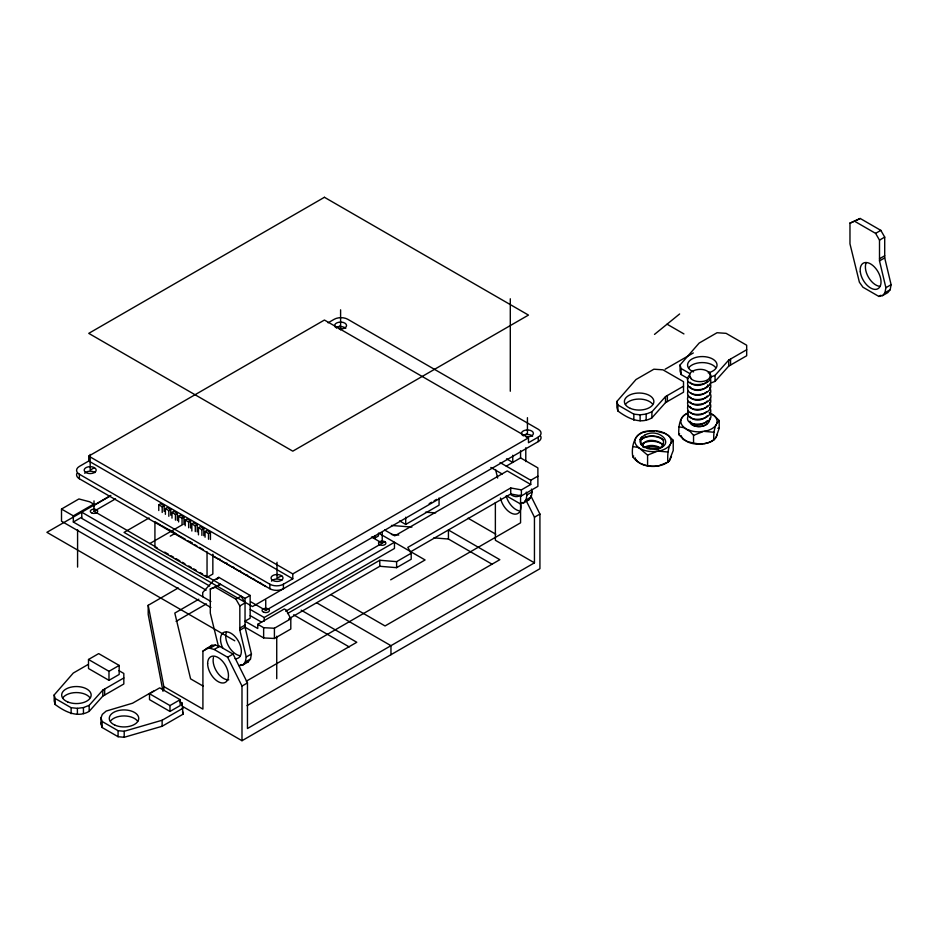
<?xml version="1.0" encoding="UTF-8"?>
<svg xmlns="http://www.w3.org/2000/svg" width="938" height="938" viewBox="0 0 938 938"><rect width="100%" height="100%" fill="white"/><g stroke="black" fill="none" stroke-linecap="round" stroke-linejoin="round"><path stroke-width="1.41" d="M88.031 664.526L73.281 673.05L54.181 694.952L54.181 700.967L55.166 704.497C64.874 711.731 77.491 718.262 89.169 711.367L102.805 696.113L123.828 683.99L123.828 673.461L118.985 670.67M55.166 704.497L55.166 698.482L54.181 694.952M71.124 713.712L71.124 707.698L55.166 698.482M77.397 714.369L77.397 708.354L83.447 707.58L89.169 705.353L102.805 690.098L123.828 677.963M83.447 713.595L83.447 707.58M89.169 711.367L89.169 705.353M179.568 701.542L181.995 702.937L183.051 714.193L162.133 726.258L124.203 737.28L118.082 736.717L102.125 727.501L100.987 723.878L100.987 717.863L102.324 714.381L106.193 711.063L132.598 703.195L153.609 691.06M102.125 727.501L102.125 721.486L100.987 717.863M102.805 696.113L102.805 690.098M104.657 695.046L104.657 689.031M118.082 736.717L118.082 730.702L102.125 721.486M124.203 737.28L124.203 731.265L162.133 720.243L183.051 708.178M149.505 693.733L149.505 699.631L169.977 711.45L180.166 705.575L180.166 699.678L159.695 687.859L149.505 693.733L169.977 705.564L180.166 699.678M162.133 726.258L162.133 720.243M169.977 711.45L169.977 705.564M181.995 705.353L181.995 702.937M616.899 401.441L616.899 407.455L617.884 410.985C627.592 418.219 640.208 424.75 651.887 417.856L665.523 402.601L683.521 392.213L683.521 381.696L662.943 369.818L653.88 369.209L635.999 379.527L616.899 401.441L617.884 404.97L617.884 410.985M633.842 420.201L633.842 414.174L617.884 404.97M640.115 420.857L640.115 414.831L646.165 414.068L651.887 411.829L665.523 396.586L683.521 386.198M646.165 420.083L646.165 414.068M651.887 417.856L651.887 411.829M665.523 402.601L665.523 396.586M667.375 401.534L667.375 395.519M710.476 383.173L715.061 381.379L728.697 366.137L746.683 355.748L746.683 345.231L726.106 333.342L717.042 332.732L699.162 343.062L680.073 364.964L680.073 370.979L681.058 374.52L688.422 378.764M681.058 374.52L681.058 368.505L680.073 364.964M715.061 381.379L715.061 375.364L728.697 360.11L746.683 349.733M728.697 366.137L728.697 360.11M730.55 365.07L730.55 359.043M849.969 223.197L849.969 243.845L859.384 282.209L862.948 287.227L878.894 296.443L882.599 295.611L887.817 292.609L890.174 289.701L891.1 284.695L884.71 257.891L884.71 237.115L880.817 230.361L860.24 218.484L849.969 223.197L860.24 218.484M640.079 439.523C638.848 447.426 649.717 449.56 655.744 448.634L656.025 449.243C677.377 444.917 658.652 426.825 644.746 435.173M644.64 431.926L651.91 430.706A18.127 10.47 0 0 1 663.002 432.418L668.442 435.56L673.226 440.309L673.226 450.533L669.157 460.98M710.148 413.154L714.334 415.757L719.188 420.552L719.188 428.314L717.054 434.364C715.764 441.915 706.396 443.58 700.053 444.178A18.127 10.47 0 0 1 688.961 442.466L683.521 439.312L678.737 434.564C678.631 427.529 679.018 416.413 687.226 413.529M241.312 664.55L239.225 665.745L242.93 664.925L245.287 662.017L246.225 657.022L239.835 630.207L239.835 605.948L235.93 599.194L215.353 587.305L210.3 589.005L210.3 613.159L218.671 647.255M242.93 664.925L248.148 661.911L250.505 659.015L251.431 654.009L245.041 627.194L245.041 598.385L250.153 595.442L250.153 618.236L245.041 621.179L257.762 628.519L257.762 624.309L284.355 608.961L286.242 610.052L290.803 618.799L290.803 629.023L274.412 638.485L263.637 637.934L245.041 627.194L239.835 630.207M506.473 495.874L519.969 503.659L523.674 502.838L526.03 499.942L526.957 494.936L526.288 492.11M523.674 502.838L528.88 499.825L531.236 496.929L532.174 491.922L531.494 489.108M882.599 295.611L884.956 292.715L885.894 287.708L879.504 260.893L879.504 240.128L875.6 233.374L855.022 221.485M688.832 430.683L683.521 427.587L678.737 426.813M649.014 430.941L654.665 431.011M647.607 431.152C634.651 431.715 630.981 446.265 632.775 456.794C639.059 465.658 651.148 467.71 661.102 465.318A18.127 10.47 0 0 0 669.228 460.628L669.533 460.452M702.949 443.932L699.971 444.084M658.394 465.94L667.809 462.211C667.493 455.036 667.575 445.749 673.226 440.309M713.771 439.981C713.455 433.508 714.158 425.348 719.188 420.552M709.667 418.149C710.945 427.716 691.412 429.581 689.934 421.197L689.618 422.077M670.705 443.463L671.104 441.786A18.127 10.47 0 0 0 668.126 435.373L666.343 434.06M716.667 423.706L717.054 422.018A18.127 10.47 0 0 0 714.088 415.616L712.294 414.303M635.296 438.867L634.909 440.52A18.127 10.47 0 0 0 637.875 446.922L647.583 455.118L647.583 465.342M681.258 419.098L680.859 420.763A18.127 10.47 0 0 0 683.837 427.165L685.619 428.502M707.662 385.448L707.92 384.709M670.705 458.248L671.467 456.29M100.987 723.878L101.879 721.557M716.667 436.018L717.054 434.364M700.076 444.084L693.545 443.111L693.545 435.361L688.961 430.12A18.127 10.47 0 0 0 700.053 431.843L707.064 430.753A18.127 10.47 0 0 0 715.178 426.063L716.292 424.515M640.091 439.453L641.029 437.905M637.559 447.344L632.775 446.57M635.671 438.046L636.785 436.475A18.127 10.47 0 0 1 644.898 431.785L644.734 431.902M681.633 418.289L682.735 416.718A18.127 10.47 0 0 1 688.363 412.896M670.33 459.057L669.556 460.417M716.28 436.838L715.178 438.409A18.127 10.47 0 0 1 707.064 443.088L704.356 443.721M654.466 448.774L655.744 448.634M670.33 444.272L669.228 445.831A18.127 10.47 0 0 1 661.102 450.51L654.091 451.6A18.127 10.47 0 0 1 642.999 449.888L640.701 448.868M687.871 381.309C684.259 394.101 714.979 391.58 710.336 378.659M687.871 386.245C684.259 399.037 714.979 396.516 710.336 383.595M687.871 391.181C684.095 404.559 716.995 400.854 709.726 387.629M687.871 401.054C684.259 413.834 714.979 411.313 710.336 398.404M687.871 405.99C684.095 419.356 716.995 415.663 709.726 402.437M687.871 410.926C684.095 424.293 716.995 420.599 709.726 407.362M706.76 381.918L707.275 381.227M707.275 386.163C703.465 391.017 693.393 392.389 689.934 386.655M707.275 396.035C703.43 400.831 694.226 402.027 690.11 397.067M707.275 400.972C703.43 405.767 694.226 406.963 690.11 402.003M707.275 405.908L706.126 407.233M707.275 415.769C703.43 420.564 694.226 421.76 690.11 416.812M707.275 420.705C703.43 425.5 694.226 426.696 690.11 421.748M669.099 461.039L667.809 462.211M216.983 579.391L218.812 577.351L250.153 595.442M641.076 437.835L641.733 437.143M706.76 391.779C702.632 395.789 694.8 396.727 690.427 392.67M706.76 411.524C702.632 415.534 694.8 416.472 690.427 412.403M688.562 395.437C680.918 409.179 718.098 406.248 709.726 392.565M688.562 415.171C680.918 428.924 718.098 425.981 709.726 412.298M633.713 456.056L632.775 456.794M679.663 433.825L678.737 434.564M641.791 437.085L644.652 435.22M654.501 334.397L679.616 313.972M706.126 382.552C701.788 385.928 693.862 386.925 690.11 382.27M178.243 587.95L148.192 605.303L163.822 686.546L202.913 709.116L202.913 651.124L211.859 645.285L215.365 645.11L219.633 646.317L233.081 654.079L247.468 682.899L247.468 728.521L534.449 562.835L534.449 517.213L525.948 500.189M208.377 647.959L211.859 645.285M689.407 375.071C679.159 387.371 712.47 388.015 710.992 375.634C708.249 367.977 696.641 367.907 690.849 372.257C683.603 384.662 716.655 384.932 708.964 371.976M641.486 439.265C647.97 434.88 657.374 435.525 663.635 440.039M644.043 447.59C648.897 444.424 655.662 444.964 660.481 447.93C675.595 431.632 628.519 432.899 644.066 446.758M705.376 407.819C700.979 410.586 692.819 411.606 689.934 406.389M210.874 607.472L61.509 521.235L61.509 509.053L78.909 498.957L89.638 501.783L93.683 504.116L93.683 506.579M94.644 505.043L109.652 496.331M528.469 437.835L292.785 573.904L292.785 578.805L88.747 461.004L88.747 456.103L324.431 320.034L528.469 437.835L528.469 442.736L538.26 437.085A9.579 5.534 0 0 0 538.26 429.264L347.764 319.283A9.579 5.534 0 0 0 334.221 319.283L328.101 322.813M88.747 461.004L79.367 466.421A9.579 5.534 0 0 0 79.367 474.241L79.367 478.755L269.851 588.736A9.579 5.534 0 0 0 283.405 588.736L283.405 584.222L292.785 578.805M94.363 467.699L90.177 470.114L90.177 454.402M336.379 327.972L340.6 325.533M61.509 509.053L73.328 515.865L93.683 504.116M110.86 495.405L46.9 532.327L234.781 640.795M73.328 515.865L73.328 522.032L81.712 517.201M94.011 500.88L94.011 511.292L115.538 498.864M158.768 510.495L158.768 504.796L160.691 503.683L164.138 505.664L164.138 511.374M158.768 504.796L162.204 506.778L164.138 505.664M149.072 517.952L124.039 532.409L252.51 606.569L538.26 441.599A9.579 5.534 0 0 0 540.734 436.252M165.381 514.317L165.381 508.607L167.304 507.505L170.751 509.486L170.751 515.197M165.381 508.607L168.828 510.6L170.751 509.486M171.994 518.139L171.994 512.429L173.917 511.316L177.364 513.309L177.364 520.438M171.994 512.429L175.441 514.423L177.364 513.309M178.607 521.95L178.607 516.252L180.542 515.138L183.977 517.119L183.977 524.26M178.607 516.252L182.054 518.233L183.977 517.119M185.232 525.772L185.232 520.074L187.154 518.96L190.59 520.942L190.59 528.071M149.775 543.571L182.687 524.577M185.232 520.074L188.667 522.056L190.59 520.942M170.282 536.149L175.066 533.382M191.844 531.014L191.844 523.885L193.767 522.771L197.203 524.764L197.203 531.893M191.844 523.885L195.28 525.878L197.203 524.764M198.457 534.836L198.457 527.707L200.38 526.593L203.816 528.586L203.816 535.715M198.457 527.707L201.893 529.689L203.816 528.586M205.07 537.228L205.07 531.529L206.993 530.416L210.44 532.397L210.44 539.526M205.07 531.529L208.506 533.511L210.44 532.397M160.351 524.846L154.922 521.716L154.922 547.288L207.04 577.374L212.844 574.033L212.844 554.135M218.812 577.351L213.712 580.294L202.725 592.523L202.725 596.744M210.3 589.005L220.571 584.304L215.353 587.305M88.5 659.484L98.689 653.61L119.173 665.429L119.173 674.457L108.984 680.343L88.5 668.513L88.5 659.484L108.984 671.315L119.173 665.429M198.821 599.218L174.808 613.077L190.59 678.866L203.136 686.1M176.074 621.378L206.407 603.873M235.93 599.194L241.148 596.181L245.041 602.935L239.835 605.948M523.216 435.842L527.437 433.403L527.437 417.691M875.6 233.374L880.817 230.361M879.504 240.128L884.71 237.115M429.182 503.659L431.656 502.229M434.13 500.81L436.604 499.379M665.077 369.255L693.323 352.946M372.714 536.946L374.708 538.107L378.401 535.973L378.401 533.734M506.286 466.139L520.567 457.896L537.884 467.886L537.884 486.376L521.387 495.897L510.729 493.986L410.316 551.966M399.553 520.871L405.708 524.436L439.066 505.172L439.066 497.949M250.587 601.692L265.735 610.439L384.826 541.683M239.835 628.073L245.041 625.06M879.504 258.759L884.71 255.757M202.913 651.124L207.286 648.592M879.504 260.893L884.71 257.891M206.383 648.451L209.889 648.264L215.365 645.11M250.247 609.466L264.176 617.509L394.464 542.281L394.464 548.46L285.68 611.259M209.889 648.264L214.157 649.471L219.633 646.317M287.509 613.534L379.796 560.256L396.61 561.651L411.196 553.232L407.807 547.393L510.729 487.971L521.387 489.882L530.744 484.477L530.744 480.268L500.06 462.551M288.775 618.822L379.796 566.282L396.61 567.666L411.196 559.247L411.196 553.232M257.762 624.309L263.637 627.698L274.412 628.249L290.803 618.799M530.744 480.268L537.884 476.141M214.157 649.471L227.617 657.245L233.081 654.079M246.225 657.022L251.431 654.009M526.957 494.936L532.174 491.922M885.894 287.708L891.1 284.695M245.287 662.017L250.505 659.015M526.03 499.942L531.236 496.929M884.956 292.715L890.174 289.701M519.969 503.659L522.056 502.463M878.894 296.443L880.981 295.236M390.689 579.825L425.09 559.963L378.565 533.101M246.307 681.176L520.567 522.829L520.567 495.475M182.734 706.502L241.992 740.715L241.992 686.065L247.468 682.899M534.449 517.213L539.925 514.059L530.767 495.721M247.046 705.634L356.792 642.272L301.18 610.169M241.992 740.715L539.925 568.709L539.925 514.059M642.366 443.568C648.545 440.145 656.623 440.637 662.615 444.237M647.583 455.118L656.987 451.377M693.545 435.361L702.949 431.621M658.628 448.962L659.602 448.481M662.615 446.699L657.491 448.915L655.932 448.622L656.025 449.243M281.787 575.897L280.685 575.264A5.968 3.447 0 0 0 273.427 575.229L272.313 575.862A5.968 3.447 0 0 0 272.958 580.505A5.968 3.447 0 0 0 281.025 580.54A5.968 3.447 0 0 0 281.787 575.897L277.015 577.984L277.015 562.272M710.476 377.146L715.061 375.364M644.523 447.438L653 446.254L660.235 447.895M647.783 448.763L653 448.118L658.417 448.868M525.174 500.658L528.88 499.825M245.674 662.463L248.148 661.911M656.987 466.163L654.091 466.409A18.127 10.47 0 0 1 642.999 464.685L640.701 463.642M704.368 431.41L713.771 432.23M658.406 451.166L667.809 451.987M644.746 447.121L650.057 448.599L654.607 448.727M253.835 578.746L252.322 578.746L247.081 575.721L247.081 574.842L245.58 574.842L240.339 571.817L240.339 570.949L238.827 570.949L233.585 567.924L233.585 567.056L232.073 567.056L226.844 564.031L226.844 563.152L225.331 563.152L220.09 560.138L220.09 559.259L218.577 559.259L213.336 556.234L213.336 555.366M717.863 428.256L719.188 428.314M693.545 443.111L686.663 441.411M425.477 512.218L435.631 512.875M391.463 525.444L411.911 527.086M391.463 534.472L398.767 535.059M433.825 537.861L448.434 539.033L492.321 564.359M118.082 730.702L124.203 731.265M633.842 414.174L640.115 414.831M71.124 707.698L77.397 708.354M656.623 431.339L665.3 433.462M709.163 412.779L711.262 413.705M637.629 447.367L639.669 448.27M644.852 447.168L644.3 446.875M689.934 421.889L689.641 422.194M667.059 324.185L683.931 333.928M681.058 368.505L689.641 373.465M506.532 458.811L512.758 462.411L512.758 455.27M530.744 484.477L507.247 470.911L394.746 535.856L384.639 530.029M490.82 467.452L502.193 474.007M468.05 518.186L495.792 534.203M534.449 562.835L495.37 540.276L495.37 502.569M371.495 536.993L382.223 543.184L382.223 532.784M330.704 594.586L385.049 625.951L499.837 559.681L448.434 530.005L448.434 539.033M88.747 456.103L292.785 573.904M316.563 602.735L390.958 645.684L390.958 654.712M79.367 474.241L269.851 584.222A9.579 5.534 0 0 0 283.405 584.222M168.629 529.384L176.074 533.687M189.722 541.566L192.208 542.996M161.442 525.479L167.773 529.126M170.306 530.591L174.105 532.784M176.637 534.25L185.513 539.373M188.046 540.827L191.844 543.032M194.377 544.486L196.91 545.951M199.442 547.417L203.241 549.609M253.835 579.614L259.076 582.639L260.588 582.639L260.588 583.506L265.817 586.531M293.606 614.812L349.206 646.915M94.011 511.292L157.15 547.745M164.725 552.119L168.512 554.311M171.033 555.765L173.565 557.219M176.086 558.685L179.873 560.865M182.406 562.319L184.927 563.785M188.714 565.966L191.235 567.431M193.767 568.885L196.288 570.339M200.075 572.532L202.608 573.986M205.129 575.451L245.041 598.385M209.702 586.062L81.77 512.195L81.77 518.362L206.114 590.154M250.247 615.633L261.643 622.211M73.328 522.032L210.956 601.493M281.787 580.411L280.685 579.778A5.968 3.447 0 0 0 273.427 579.743L272.313 580.376A5.968 3.447 0 0 0 271.528 581.15M94.961 472.553L93.87 471.92A5.968 3.447 0 0 0 84.69 473.268M683.521 439.312L685.619 440.813M683.439 439.242L683.837 439.5A18.127 10.47 0 0 1 681.129 435.619M686.663 429.112L688.762 430.612M639.657 463.044L637.875 461.731A18.127 10.47 0 0 1 635.917 459.468M691.458 378.835L689.934 376.783M662.99 445.656C659.473 438.925 641.709 437.858 643.022 447.215M227.617 657.245L241.992 686.065M495.569 469.539L497.668 478.075M182.523 711.579L183.051 714.193M163.001 691.306L148.192 614.331L148.192 605.303M538.26 437.085L538.26 441.599M525.784 447.766L525.784 461.59M521.387 489.882L521.387 495.897M520.567 450.756L520.567 457.896M510.729 487.971L510.729 493.986M510.295 298.776L510.295 391.24M405.708 517.213L405.708 524.436M396.61 561.651L396.61 567.666M379.796 560.256L379.796 566.282M374.708 535.598L374.708 538.107M340.6 309.821L340.6 329.918M276.733 636.234L276.733 678.69M274.412 628.249L274.412 638.485M269.851 584.222L269.851 588.736M265.735 600.027L265.735 610.439M264.176 617.509L264.176 621.214M263.637 627.698L263.637 637.934M208.506 533.511L208.506 539.221M207.04 551.802L207.04 577.374M201.893 529.689L201.893 535.399M195.28 525.878L195.28 531.576M188.667 522.056L188.667 527.766M182.054 518.233L182.054 523.943M175.441 514.423L175.441 520.121M168.828 510.6L168.828 516.299M163.822 686.546L163.822 690.415M162.204 506.778L162.204 512.488M108.984 671.315L108.984 680.343M77.584 529.63L77.584 567.08M110.508 721.029A14.738 8.512 0 0 1 124.297 715.94A14.738 8.512 0 0 1 137.734 721.345M62.694 697.978A14.738 8.512 0 0 1 76.13 692.572A14.738 8.512 0 0 1 89.919 697.661M240.327 655.697A14.738 8.512 60 0 1 228.931 646.763A14.738 8.512 60 0 1 226.445 632.271M222.798 648.088A14.738 8.512 60 0 1 225.155 631.919A14.738 8.512 60 0 1 240.081 644.781A14.738 8.512 60 0 1 235.121 658.711M707.287 423.472A9.063 5.229 0 0 1 698.106 426.602A9.063 5.229 0 0 1 690.11 422.534M635.483 458.659A18.127 10.47 0 0 1 635.167 457.838M693.569 371.929A14.738 8.512 0 0 1 692.127 358.914A14.738 8.512 0 0 1 714.58 360.368A14.738 8.512 0 0 1 708.213 372.878M688.574 368.001A14.738 8.512 0 0 1 702.011 362.584A14.738 8.512 0 0 1 715.811 367.684M625.412 404.466A14.738 8.512 0 0 1 638.848 399.06A14.738 8.512 0 0 1 652.637 404.149M879.996 286.383A14.738 8.512 60 0 1 868.588 277.46A14.738 8.512 60 0 1 866.102 262.957M520.062 495.17A14.738 8.512 60 0 1 510.518 494.478M520.578 503.401A14.738 8.512 60 0 1 513.203 513.895A14.738 8.512 60 0 1 500.446 498.008M518.679 510.729A14.738 8.512 60 0 1 506.192 496.003M228.743 679.827A14.738 8.512 60 0 1 217.182 672.276A14.738 8.512 60 0 1 213.465 657.468M336.379 327.608A5.968 3.447 0 0 1 345.77 328.323M335.429 327.256A5.968 3.447 0 0 1 339.064 322.203A5.968 3.447 0 0 1 346.568 325.533A5.968 3.447 0 0 1 339.064 328.863M522.267 435.126A5.968 3.447 0 0 1 525.901 430.073A5.968 3.447 0 0 1 533.417 433.403A5.968 3.447 0 0 1 525.901 436.733M523.216 435.478A5.968 3.447 0 0 1 532.608 436.193M79.367 478.755A9.579 5.534 0 0 1 76.893 473.42M324.431 197.285L88.747 333.365L292.785 451.166L528.469 315.086L324.431 197.285M94.879 472.236L93.765 472.869A5.968 3.447 0 0 1 85.733 472.412A5.968 3.447 0 0 1 85.827 467.745A5.968 3.447 0 0 1 93.87 467.405L94.961 468.039A5.968 3.447 0 0 1 94.879 472.236M641.768 444.846L641.135 444.53L641.768 444.846M114.799 725.074A14.738 8.512 0 0 0 138.578 719.704A14.738 8.512 0 0 0 118.645 710.5A14.738 8.512 0 0 0 114.799 725.074M67.677 701.917A14.738 8.512 0 0 0 91.068 696.008A14.738 8.512 0 0 0 70.502 687.261A14.738 8.512 0 0 0 67.677 701.917M630.395 408.405A14.738 8.512 0 0 0 653.786 402.484A14.738 8.512 0 0 0 633.22 393.749A14.738 8.512 0 0 0 630.395 408.405M860.298 271.821A14.738 8.512 60 0 0 877.112 289.115A14.738 8.512 60 0 0 874.404 266.943A14.738 8.512 60 0 0 860.298 271.821M207.638 663.541A14.738 8.512 60 0 0 223.267 682.981A14.738 8.512 60 0 0 223.267 662.134A14.738 8.512 60 0 0 207.638 663.541M92.17 513.133A3.682 2.122 0 0 0 97.704 511.292A3.682 2.122 0 0 0 92.17 509.451A3.682 2.122 0 0 0 92.17 513.133M263.895 612.28A3.682 2.122 0 0 0 269.429 610.439A3.682 2.122 0 0 0 263.895 608.598A3.682 2.122 0 0 0 263.895 612.28M379.62 544.697A3.682 2.122 0 0 0 385.776 543.735A3.682 2.122 0 0 0 381.262 541.132A3.682 2.122 0 0 0 379.62 544.697"/></g></svg>
